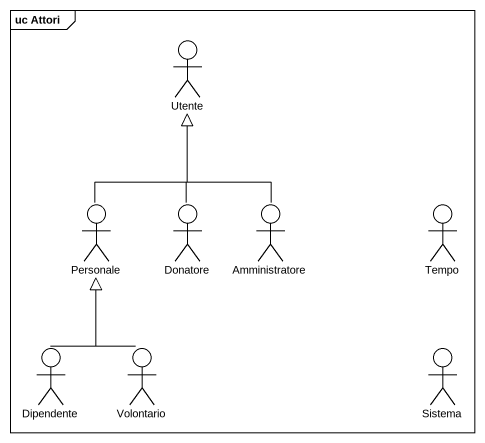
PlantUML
@startuml
mainframe uc Attori
actor Utente
actor Personale
actor Donatore
actor Amministratore
actor Tempo
actor Dipendente
actor Volontario
actor Sistema
Personale -up-|> Utente
Donatore -up-|> Utente
Amministratore -up-|> Utente
Dipendente -up-|> Personale
Volontario -up-|> Personale
@enduml
